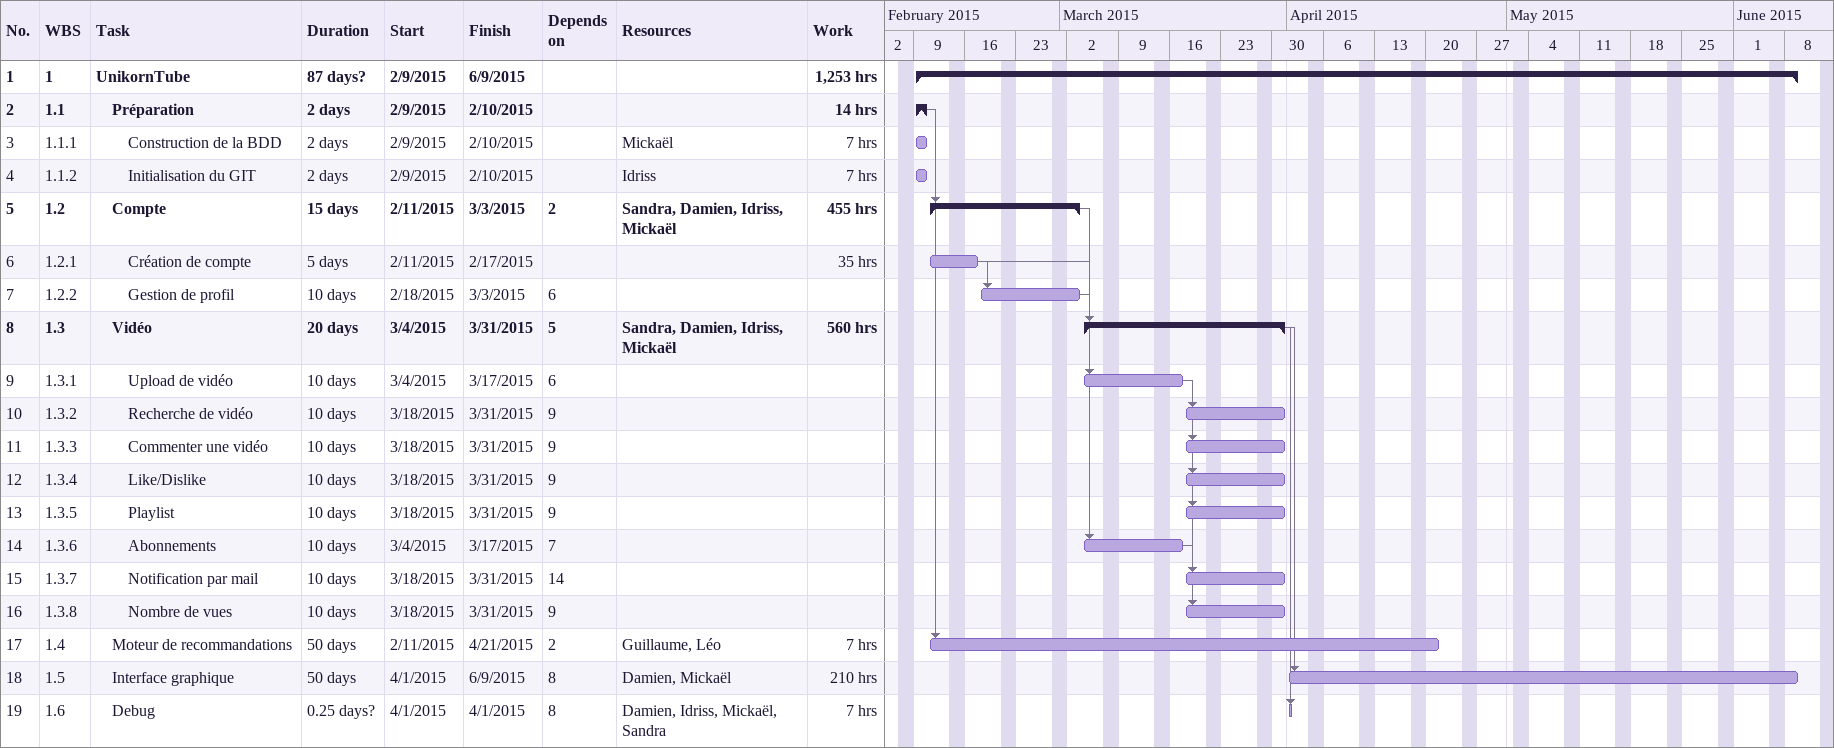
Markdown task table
| ID | WBS | Task | Duration | Start | Finish | Predecessors | Resources | Work (h) |
|---|---|---|---|---|---|---|---|---|
| 1 | 1 | **UnikornTube** | 87d? | 2015-02-09 | 2015-06-09 |  |  | 1253 |
| 2 | 1.1 | **Préparation** | 2d | 2015-02-09 | 2015-02-10 |  |  | 14 |
| 3 | 1.1.1 | Construction de la BDD | 2d | 2015-02-09 | 2015-02-10 |  | Mickaël | 7 |
| 4 | 1.1.2 | Initialisation du GIT | 2d | 2015-02-09 | 2015-02-10 |  | Idriss | 7 |
| 5 | 1.2 | **Compte** | 15d | 2015-02-11 | 2015-03-03 | 2 | Sandra, Damien, Idriss, Mickaël | 455 |
| 6 | 1.2.1 | Création de compte | 5d | 2015-02-11 | 2015-02-17 |  |  | 35 |
| 7 | 1.2.2 | Gestion de profil | 10d | 2015-02-18 | 2015-03-03 | 6 |  |  |
| 8 | 1.3 | **Vidéo** | 20d | 2015-03-04 | 2015-03-31 | 5 | Sandra, Damien, Idriss, Mickaël | 560 |
| 9 | 1.3.1 | Upload de vidéo | 10d | 2015-03-04 | 2015-03-17 | 6 |  |  |
| 10 | 1.3.2 | Recherche de vidéo | 10d | 2015-03-18 | 2015-03-31 | 9 |  |  |
| 11 | 1.3.3 | Commenter une vidéo | 10d | 2015-03-18 | 2015-03-31 | 9 |  |  |
| 12 | 1.3.4 | Like/Dislike | 10d | 2015-03-18 | 2015-03-31 | 9 |  |  |
| 13 | 1.3.5 | Playlist | 10d | 2015-03-18 | 2015-03-31 | 9 |  |  |
| 14 | 1.3.6 | Abonnements | 10d | 2015-03-04 | 2015-03-17 | 7 |  |  |
| 15 | 1.3.7 | Notification par mail | 10d | 2015-03-18 | 2015-03-31 | 14 |  |  |
| 16 | 1.3.8 | Nombre de vues | 10d | 2015-03-18 | 2015-03-31 | 9 |  |  |
| 17 | 1.4 | Moteur de recommandations | 50d | 2015-02-11 | 2015-04-21 | 2 | Guillaume, Léo | 7 |
| 18 | 1.5 | Interface graphique | 50d | 2015-04-01 | 2015-06-09 | 8 | Damien, Mickaël | 210 |
| 19 | 1.6 | Debug | 0.25d? | 2015-04-01 | 2015-04-01 | 8 | Damien, Idriss, Mickaël, Sandra | 7 |
